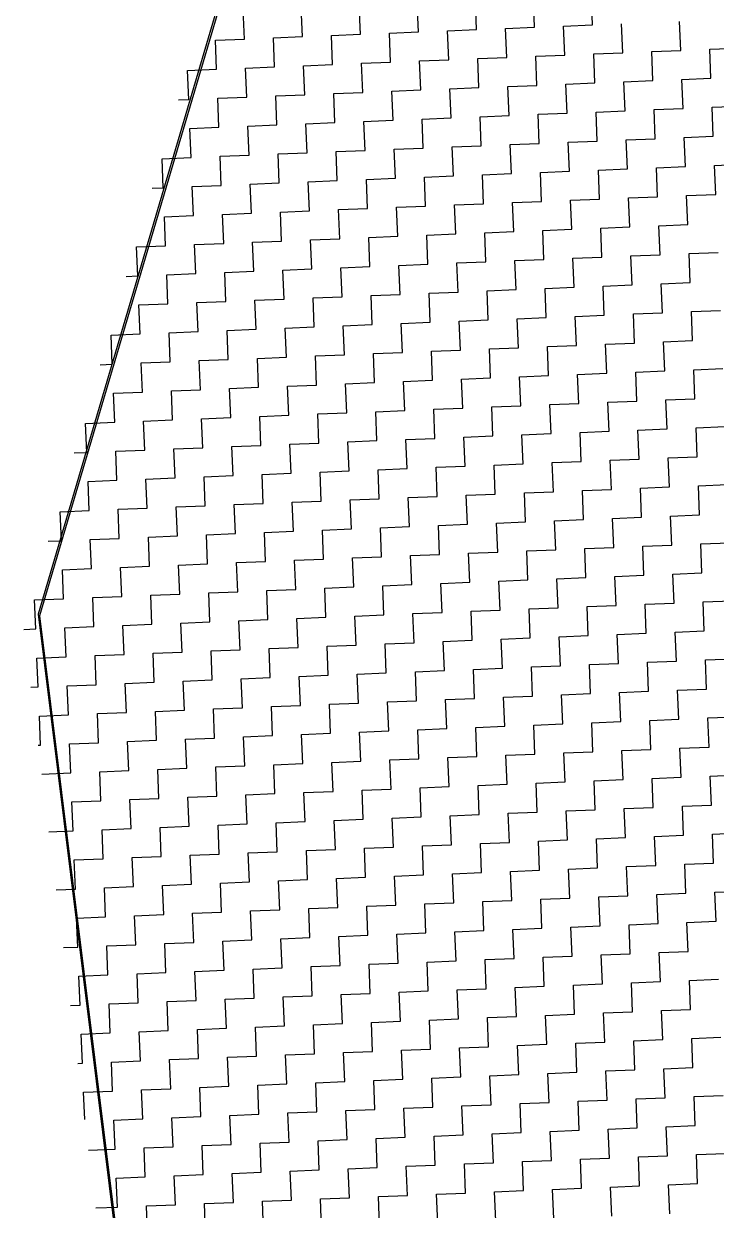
# Model space of a CAD drawing. Header units: metres. Extents: x 281802 to 284768, y 2076477 to 2081449.
# Drawn here: x 281802.1 to 281904.7, y 2077462.1 to 2077637.8 of the extents above; entities that cross this region are included whole.
import ezdxf

# ---------------------------------------------------------------- set-up
doc = ezdxf.new("R2010")
doc.units = ezdxf.units.M
doc.layers.add('POLY_HATCH', color=12, linetype='Continuous')
doc.layers.add('V_BOUND_LINE', color=7, linetype='Continuous')

msp = doc.modelspace()

# ---------------------------------------------------------------- linework, layer by layer
at = {"layer": 'POLY_HATCH'}
for p, q in [((281885.65, 2077824.92), (281804.49, 2077550.13)), ((281804.49, 2077550.13), (281842.55, 2077244.72))]:
    msp.add_line(p, q, dxfattribs=at)
at = {"layer": 'POLY_HATCH', "linetype": 'Continuous'}
for p, q in [((281860.63, 2077636.6), (281860.45, 2077640.9)), ((281869.22, 2077636.95), (281869.05, 2077641.25)), ((281877.82, 2077637.3), (281877.65, 2077641.6)), ((281886.42, 2077637.65), (281886.24, 2077641.95)), ((281834.83, 2077635.56), (281834.66, 2077639.86)), ((281843.43, 2077635.91), (281843.26, 2077640.21)), ((281852.03, 2077636.26), (281851.85, 2077640.55)), ((281873.52, 2077637.13), (281877.82, 2077637.3)), ((281882.12, 2077637.48), (281886.42, 2077637.65)), ((281882.29, 2077633.18), (281882.12, 2077637.48)), ((281890.89, 2077633.52), (281890.72, 2077637.82)), ((281899.49, 2077633.87), (281899.31, 2077638.17)), ((281830.54, 2077635.39), (281834.83, 2077635.56)), ((281839.13, 2077635.73), (281843.43, 2077635.91)), ((281839.31, 2077631.43), (281839.13, 2077635.73)), ((281847.73, 2077636.08), (281852.03, 2077636.26)), ((281847.9, 2077631.78), (281847.73, 2077636.08)), ((281856.33, 2077636.43), (281860.63, 2077636.6)), ((281856.5, 2077632.13), (281856.33, 2077636.43)), ((281864.92, 2077636.78), (281869.22, 2077636.95)), ((281865.1, 2077632.48), (281864.92, 2077636.78)), ((281873.7, 2077632.83), (281873.52, 2077637.13)), ((281830.71, 2077631.09), (281830.54, 2077635.39)), ((281895.19, 2077633.7), (281899.49, 2077633.87)), ((281903.79, 2077634.05), (281908.08, 2077634.22)), ((281903.96, 2077629.75), (281903.79, 2077634.05)), ((281852.2, 2077631.96), (281856.5, 2077632.13)), ((281852.38, 2077627.66), (281852.2, 2077631.96)), ((281860.8, 2077632.31), (281865.1, 2077632.48)), ((281860.97, 2077628.01), (281860.8, 2077632.31)), ((281869.4, 2077632.65), (281873.7, 2077632.83)), ((281869.57, 2077628.36), (281869.4, 2077632.65)), ((281877.99, 2077633), (281882.29, 2077633.18)), ((281878.17, 2077628.7), (281877.99, 2077633)), ((281886.59, 2077633.35), (281890.89, 2077633.52)), ((281886.77, 2077629.05), (281886.59, 2077633.35)), ((281895.36, 2077629.4), (281895.19, 2077633.7)), ((281826.41, 2077630.91), (281830.71, 2077631.09)), ((281826.59, 2077626.61), (281826.41, 2077630.91)), ((281835.01, 2077631.26), (281839.31, 2077631.43)), ((281835.18, 2077626.96), (281835.01, 2077631.26)), ((281843.61, 2077631.61), (281847.9, 2077631.78)), ((281843.78, 2077627.31), (281843.61, 2077631.61)), ((281873.87, 2077628.53), (281878.17, 2077628.7)), ((281874.04, 2077624.23), (281873.87, 2077628.53)), ((281882.47, 2077628.88), (281886.77, 2077629.05)), ((281882.64, 2077624.58), (281882.47, 2077628.88)), ((281891.06, 2077629.23), (281895.36, 2077629.4)), ((281891.24, 2077624.93), (281891.06, 2077629.23)), ((281899.66, 2077629.57), (281903.96, 2077629.75)), ((281899.84, 2077625.28), (281899.66, 2077629.57)), ((281830.88, 2077626.79), (281835.18, 2077626.96)), ((281831.06, 2077622.49), (281830.88, 2077626.79)), ((281839.48, 2077627.14), (281843.78, 2077627.31)), ((281839.66, 2077622.84), (281839.48, 2077627.14)), ((281848.08, 2077627.48), (281852.38, 2077627.66)), ((281848.25, 2077623.19), (281848.08, 2077627.48)), ((281856.68, 2077627.83), (281860.97, 2077628.01)), ((281856.85, 2077623.53), (281856.68, 2077627.83)), ((281865.27, 2077628.18), (281869.57, 2077628.36)), ((281865.45, 2077623.88), (281865.27, 2077628.18)), ((281825.05, 2077626.55), (281826.59, 2077626.61)), ((281886.94, 2077624.75), (281891.24, 2077624.93)), ((281895.54, 2077625.1), (281899.84, 2077625.28)), ((281895.71, 2077620.8), (281895.54, 2077625.1)), ((281904.13, 2077625.45), (281908.43, 2077625.62)), ((281904.31, 2077621.15), (281904.13, 2077625.45)), ((281843.95, 2077623.01), (281848.25, 2077623.19)), ((281852.55, 2077623.36), (281856.85, 2077623.53)), ((281852.73, 2077619.06), (281852.55, 2077623.36)), ((281861.15, 2077623.71), (281865.45, 2077623.88)), ((281861.32, 2077619.41), (281861.15, 2077623.71)), ((281869.75, 2077624.06), (281874.04, 2077624.23)), ((281869.92, 2077619.76), (281869.75, 2077624.06)), ((281878.34, 2077624.41), (281882.64, 2077624.58)), ((281878.52, 2077620.11), (281878.34, 2077624.41)), ((281887.11, 2077620.45), (281886.94, 2077624.75)), ((281826.76, 2077622.31), (281831.06, 2077622.49)), ((281826.93, 2077618.02), (281826.76, 2077622.31)), ((281835.36, 2077622.66), (281839.66, 2077622.84)), ((281835.53, 2077618.36), (281835.36, 2077622.66)), ((281844.13, 2077618.71), (281843.95, 2077623.01)), ((281865.62, 2077619.58), (281869.92, 2077619.76)), ((281874.22, 2077619.93), (281878.52, 2077620.11)), ((281874.39, 2077615.63), (281874.22, 2077619.93)), ((281882.82, 2077620.28), (281887.11, 2077620.45)), ((281882.99, 2077615.98), (281882.82, 2077620.28)), ((281891.41, 2077620.63), (281895.71, 2077620.8)), ((281891.59, 2077616.33), (281891.41, 2077620.63)), ((281900.01, 2077620.98), (281904.31, 2077621.15)), ((281900.18, 2077616.68), (281900.01, 2077620.98)), ((281822.64, 2077617.84), (281826.93, 2077618.02)), ((281831.23, 2077618.19), (281835.53, 2077618.36)), ((281831.41, 2077613.89), (281831.23, 2077618.19)), ((281839.83, 2077618.54), (281844.13, 2077618.71)), ((281840, 2077614.24), (281839.83, 2077618.54)), ((281848.43, 2077618.89), (281852.73, 2077619.06)), ((281848.6, 2077614.59), (281848.43, 2077618.89)), ((281857.02, 2077619.24), (281861.32, 2077619.41)), ((281857.2, 2077614.94), (281857.02, 2077619.24)), ((281865.8, 2077615.29), (281865.62, 2077619.58)), ((281822.81, 2077613.54), (281822.64, 2077617.84)), ((281887.29, 2077616.16), (281891.59, 2077616.33)), ((281887.46, 2077611.86), (281887.29, 2077616.16)), ((281895.89, 2077616.5), (281900.18, 2077616.68)), ((281896.06, 2077612.21), (281895.89, 2077616.5)), ((281904.48, 2077616.85), (281908.78, 2077617.03)), ((281904.66, 2077612.55), (281904.48, 2077616.85)), ((281844.3, 2077614.41), (281848.6, 2077614.59)), ((281844.48, 2077610.12), (281844.3, 2077614.41)), ((281852.9, 2077614.76), (281857.2, 2077614.94)), ((281853.07, 2077610.46), (281852.9, 2077614.76)), ((281861.5, 2077615.11), (281865.8, 2077615.29)), ((281861.67, 2077610.81), (281861.5, 2077615.11)), ((281870.09, 2077615.46), (281874.39, 2077615.63)), ((281870.27, 2077611.16), (281870.09, 2077615.46)), ((281878.69, 2077615.81), (281882.99, 2077615.98)), ((281878.87, 2077611.51), (281878.69, 2077615.81)), ((281821.19, 2077613.48), (281822.81, 2077613.54)), ((281827.11, 2077613.72), (281831.41, 2077613.89)), ((281827.28, 2077609.42), (281827.11, 2077613.72)), ((281835.71, 2077614.07), (281840, 2077614.24)), ((281835.88, 2077609.77), (281835.71, 2077614.07)), ((281865.97, 2077610.99), (281870.27, 2077611.16)), ((281866.14, 2077606.69), (281865.97, 2077610.99)), ((281874.57, 2077611.34), (281878.87, 2077611.51)), ((281874.74, 2077607.04), (281874.57, 2077611.34)), ((281883.16, 2077611.68), (281887.46, 2077611.86)), ((281883.34, 2077607.38), (281883.16, 2077611.68)), ((281891.76, 2077612.03), (281896.06, 2077612.21)), ((281891.94, 2077607.73), (281891.76, 2077612.03)), ((281900.36, 2077612.38), (281904.66, 2077612.55)), ((281900.53, 2077608.08), (281900.36, 2077612.38)), ((281822.98, 2077609.24), (281827.28, 2077609.42)), ((281823.16, 2077604.95), (281822.98, 2077609.24)), ((281831.58, 2077609.59), (281835.88, 2077609.77)), ((281831.76, 2077605.29), (281831.58, 2077609.59)), ((281840.18, 2077609.94), (281844.48, 2077610.12)), ((281840.35, 2077605.64), (281840.18, 2077609.94)), ((281848.78, 2077610.29), (281853.07, 2077610.46)), ((281848.95, 2077605.99), (281848.78, 2077610.29)), ((281857.37, 2077610.64), (281861.67, 2077610.81)), ((281857.55, 2077606.34), (281857.37, 2077610.64)), ((281879.04, 2077607.21), (281883.34, 2077607.38)), ((281887.64, 2077607.56), (281891.94, 2077607.73)), ((281887.81, 2077603.26), (281887.64, 2077607.56)), ((281896.23, 2077607.91), (281900.53, 2077608.08)), ((281896.41, 2077603.61), (281896.23, 2077607.91)), ((281836.05, 2077605.47), (281840.35, 2077605.64)), ((281844.65, 2077605.82), (281848.95, 2077605.99)), ((281844.83, 2077601.52), (281844.65, 2077605.82)), ((281853.25, 2077606.17), (281857.55, 2077606.34)), ((281853.42, 2077601.87), (281853.25, 2077606.17)), ((281861.85, 2077606.51), (281866.14, 2077606.69)), ((281862.02, 2077602.22), (281861.85, 2077606.51)), ((281870.44, 2077606.86), (281874.74, 2077607.04)), ((281870.62, 2077602.56), (281870.44, 2077606.86)), ((281879.21, 2077602.91), (281879.04, 2077607.21)), ((281818.86, 2077604.77), (281823.16, 2077604.95)), ((281819.03, 2077600.47), (281818.86, 2077604.77)), ((281827.46, 2077605.12), (281831.76, 2077605.29)), ((281827.63, 2077600.82), (281827.46, 2077605.12)), ((281836.23, 2077601.17), (281836.05, 2077605.47)), ((281900.71, 2077603.78), (281905.01, 2077603.96)), ((281857.72, 2077602.04), (281862.02, 2077602.22)), ((281866.32, 2077602.39), (281870.62, 2077602.56)), ((281866.49, 2077598.09), (281866.32, 2077602.39)), ((281874.92, 2077602.74), (281879.21, 2077602.91)), ((281875.09, 2077598.44), (281874.92, 2077602.74)), ((281883.51, 2077603.09), (281887.81, 2077603.26)), ((281883.69, 2077598.79), (281883.51, 2077603.09)), ((281892.11, 2077603.43), (281896.41, 2077603.61)), ((281892.28, 2077599.14), (281892.11, 2077603.43)), ((281900.88, 2077599.48), (281900.71, 2077603.78)), ((281817.33, 2077600.4), (281819.03, 2077600.47)), ((281823.33, 2077600.65), (281827.63, 2077600.82)), ((281823.51, 2077596.35), (281823.33, 2077600.65)), ((281831.93, 2077601), (281836.23, 2077601.17)), ((281832.1, 2077596.7), (281831.93, 2077601)), ((281840.53, 2077601.34), (281844.83, 2077601.52)), ((281840.7, 2077597.05), (281840.53, 2077601.34)), ((281849.12, 2077601.69), (281853.42, 2077601.87)), ((281849.3, 2077597.39), (281849.12, 2077601.69)), ((281857.9, 2077597.74), (281857.72, 2077602.04)), ((281879.39, 2077598.61), (281883.69, 2077598.79)), ((281879.56, 2077594.31), (281879.39, 2077598.61)), ((281887.99, 2077598.96), (281892.28, 2077599.14)), ((281888.16, 2077594.66), (281887.99, 2077598.96)), ((281896.58, 2077599.31), (281900.88, 2077599.48)), ((281896.76, 2077595.01), (281896.58, 2077599.31)), ((281836.4, 2077596.87), (281840.7, 2077597.05)), ((281836.58, 2077592.57), (281836.4, 2077596.87)), ((281845, 2077597.22), (281849.3, 2077597.39)), ((281845.17, 2077592.92), (281845, 2077597.22)), ((281853.6, 2077597.57), (281857.9, 2077597.74)), ((281853.77, 2077593.27), (281853.6, 2077597.57)), ((281862.19, 2077597.92), (281866.49, 2077598.09)), ((281862.37, 2077593.62), (281862.19, 2077597.92)), ((281870.79, 2077598.27), (281875.09, 2077598.44)), ((281870.97, 2077593.97), (281870.79, 2077598.27)), ((281819.21, 2077596.17), (281823.51, 2077596.35)), ((281819.38, 2077591.88), (281819.21, 2077596.17)), ((281827.8, 2077596.52), (281832.1, 2077596.7)), ((281827.98, 2077592.22), (281827.8, 2077596.52)), ((281901.06, 2077595.19), (281905.35, 2077595.36)), ((281901.23, 2077590.89), (281901.06, 2077595.19)), ((281858.07, 2077593.44), (281862.37, 2077593.62)), ((281858.24, 2077589.15), (281858.07, 2077593.44)), ((281866.67, 2077593.79), (281870.97, 2077593.97)), ((281866.84, 2077589.49), (281866.67, 2077593.79)), ((281875.26, 2077594.14), (281879.56, 2077594.31)), ((281875.44, 2077589.84), (281875.26, 2077594.14)), ((281883.86, 2077594.49), (281888.16, 2077594.66)), ((281884.04, 2077590.19), (281883.86, 2077594.49)), ((281892.46, 2077594.84), (281896.76, 2077595.01)), ((281892.63, 2077590.54), (281892.46, 2077594.84)), ((281815.08, 2077591.7), (281819.38, 2077591.88)), ((281815.26, 2077587.4), (281815.08, 2077591.7)), ((281823.68, 2077592.05), (281827.98, 2077592.22)), ((281823.85, 2077587.75), (281823.68, 2077592.05)), ((281832.28, 2077592.4), (281836.58, 2077592.57)), ((281832.45, 2077588.1), (281832.28, 2077592.4)), ((281840.87, 2077592.75), (281845.17, 2077592.92)), ((281841.05, 2077588.45), (281840.87, 2077592.75)), ((281849.47, 2077593.1), (281853.77, 2077593.27)), ((281849.65, 2077588.8), (281849.47, 2077593.1)), ((281871.14, 2077589.67), (281875.44, 2077589.84)), ((281879.74, 2077590.02), (281884.04, 2077590.19)), ((281879.91, 2077585.72), (281879.74, 2077590.02)), ((281888.33, 2077590.36), (281892.63, 2077590.54)), ((281888.51, 2077586.07), (281888.33, 2077590.36)), ((281896.93, 2077590.71), (281901.23, 2077590.89)), ((281897.11, 2077586.41), (281896.93, 2077590.71)), ((281828.15, 2077587.93), (281832.45, 2077588.1)), ((281836.75, 2077588.27), (281841.05, 2077588.45)), ((281836.92, 2077583.98), (281836.75, 2077588.27)), ((281845.35, 2077588.62), (281849.65, 2077588.8)), ((281845.52, 2077584.32), (281845.35, 2077588.62)), ((281853.94, 2077588.97), (281858.24, 2077589.15)), ((281854.12, 2077584.67), (281853.94, 2077588.97)), ((281862.54, 2077589.32), (281866.84, 2077589.49)), ((281862.72, 2077585.02), (281862.54, 2077589.32)), ((281871.31, 2077585.37), (281871.14, 2077589.67)), ((281813.47, 2077587.33), (281815.26, 2077587.4)), ((281819.56, 2077587.58), (281823.85, 2077587.75)), ((281819.73, 2077583.28), (281819.56, 2077587.58)), ((281828.33, 2077583.63), (281828.15, 2077587.93)), ((281892.81, 2077586.24), (281897.11, 2077586.41)), ((281901.4, 2077586.59), (281905.7, 2077586.76)), ((281901.58, 2077582.29), (281901.4, 2077586.59)), ((281849.82, 2077584.5), (281854.12, 2077584.67)), ((281858.42, 2077584.85), (281862.72, 2077585.02)), ((281858.59, 2077580.55), (281858.42, 2077584.85)), ((281867.01, 2077585.2), (281871.31, 2077585.37)), ((281867.19, 2077580.9), (281867.01, 2077585.2)), ((281875.61, 2077585.54), (281879.91, 2077585.72)), ((281875.79, 2077581.24), (281875.61, 2077585.54)), ((281884.21, 2077585.89), (281888.51, 2077586.07)), ((281884.38, 2077581.59), (281884.21, 2077585.89)), ((281892.98, 2077581.94), (281892.81, 2077586.24)), ((281815.43, 2077583.1), (281819.73, 2077583.28)), ((281815.61, 2077578.81), (281815.43, 2077583.1)), ((281824.03, 2077583.45), (281828.33, 2077583.63)), ((281824.2, 2077579.15), (281824.03, 2077583.45)), ((281832.63, 2077583.8), (281836.92, 2077583.98)), ((281832.8, 2077579.5), (281832.63, 2077583.8)), ((281841.22, 2077584.15), (281845.52, 2077584.32)), ((281841.4, 2077579.85), (281841.22, 2077584.15)), ((281849.99, 2077580.2), (281849.82, 2077584.5)), ((281871.49, 2077581.07), (281875.79, 2077581.24)), ((281871.66, 2077576.77), (281871.49, 2077581.07)), ((281880.08, 2077581.42), (281884.38, 2077581.59)), ((281880.26, 2077577.12), (281880.08, 2077581.42)), ((281888.68, 2077581.77), (281892.98, 2077581.94)), ((281888.86, 2077577.47), (281888.68, 2077581.77)), ((281897.28, 2077582.12), (281901.58, 2077582.29)), ((281897.45, 2077577.82), (281897.28, 2077582.12)), ((281828.5, 2077579.33), (281832.8, 2077579.5)), ((281828.68, 2077575.03), (281828.5, 2077579.33)), ((281837.1, 2077579.68), (281841.4, 2077579.85)), ((281837.27, 2077575.38), (281837.1, 2077579.68)), ((281845.7, 2077580.03), (281849.99, 2077580.2)), ((281845.87, 2077575.73), (281845.7, 2077580.03)), ((281854.29, 2077580.37), (281858.59, 2077580.55)), ((281854.47, 2077576.08), (281854.29, 2077580.37)), ((281862.89, 2077580.72), (281867.19, 2077580.9)), ((281863.06, 2077576.42), (281862.89, 2077580.72)), ((281811.31, 2077578.63), (281815.61, 2077578.81)), ((281811.48, 2077574.33), (281811.31, 2077578.63)), ((281819.9, 2077578.98), (281824.2, 2077579.15)), ((281820.08, 2077574.68), (281819.9, 2077578.98)), ((281893.15, 2077577.64), (281897.45, 2077577.82)), ((281893.33, 2077573.34), (281893.15, 2077577.64)), ((281901.75, 2077577.99), (281906.05, 2077578.17)), ((281901.93, 2077573.69), (281901.75, 2077577.99)), ((281841.57, 2077575.55), (281845.87, 2077575.73)), ((281850.17, 2077575.9), (281854.47, 2077576.08)), ((281850.34, 2077571.6), (281850.17, 2077575.9)), ((281858.77, 2077576.25), (281863.06, 2077576.42)), ((281858.94, 2077571.95), (281858.77, 2077576.25)), ((281867.36, 2077576.6), (281871.66, 2077576.77)), ((281867.54, 2077572.3), (281867.36, 2077576.6)), ((281875.96, 2077576.95), (281880.26, 2077577.12)), ((281876.13, 2077572.65), (281875.96, 2077576.95)), ((281884.56, 2077577.29), (281888.86, 2077577.47)), ((281884.73, 2077573), (281884.56, 2077577.29)), ((281809.61, 2077574.26), (281811.48, 2077574.33)), ((281815.78, 2077574.51), (281820.08, 2077574.68)), ((281815.95, 2077570.21), (281815.78, 2077574.51)), ((281824.38, 2077574.86), (281828.68, 2077575.03)), ((281824.55, 2077570.56), (281824.38, 2077574.86)), ((281832.97, 2077575.2), (281837.27, 2077575.38)), ((281833.15, 2077570.91), (281832.97, 2077575.2)), ((281841.75, 2077571.25), (281841.57, 2077575.55)), ((281863.24, 2077572.13), (281867.54, 2077572.3)), ((281871.84, 2077572.47), (281876.13, 2077572.65)), ((281872.01, 2077568.17), (281871.84, 2077572.47)), ((281880.43, 2077572.82), (281884.73, 2077573)), ((281880.61, 2077568.52), (281880.43, 2077572.82)), ((281889.03, 2077573.17), (281893.33, 2077573.34)), ((281889.2, 2077568.87), (281889.03, 2077573.17)), ((281897.63, 2077573.52), (281901.93, 2077573.69)), ((281897.8, 2077569.22), (281897.63, 2077573.52)), ((281820.25, 2077570.38), (281824.55, 2077570.56)), ((281828.85, 2077570.73), (281833.15, 2077570.91)), ((281829.02, 2077566.43), (281828.85, 2077570.73)), ((281837.45, 2077571.08), (281841.75, 2077571.25)), ((281837.62, 2077566.78), (281837.45, 2077571.08)), ((281846.04, 2077571.43), (281850.34, 2077571.6)), ((281846.22, 2077567.13), (281846.04, 2077571.43)), ((281854.64, 2077571.78), (281858.94, 2077571.95)), ((281854.82, 2077567.48), (281854.64, 2077571.78)), ((281863.41, 2077567.83), (281863.24, 2077572.13)), ((281811.66, 2077570.03), (281815.95, 2077570.21)), ((281811.83, 2077565.74), (281811.66, 2077570.03)), ((281820.43, 2077566.08), (281820.25, 2077570.38)), ((281884.91, 2077568.7), (281889.2, 2077568.87)), ((281885.08, 2077564.4), (281884.91, 2077568.7)), ((281893.5, 2077569.05), (281897.8, 2077569.22)), ((281893.68, 2077564.75), (281893.5, 2077569.05)), ((281902.1, 2077569.39), (281906.4, 2077569.57)), ((281902.27, 2077565.1), (281902.1, 2077569.39)), ((281841.92, 2077566.96), (281846.22, 2077567.13)), ((281842.09, 2077562.66), (281841.92, 2077566.96)), ((281850.52, 2077567.3), (281854.82, 2077567.48)), ((281850.69, 2077563.01), (281850.52, 2077567.3)), ((281859.11, 2077567.65), (281863.41, 2077567.83)), ((281859.29, 2077563.35), (281859.11, 2077567.65)), ((281867.71, 2077568), (281872.01, 2077568.17)), ((281867.89, 2077563.7), (281867.71, 2077568)), ((281876.31, 2077568.35), (281880.61, 2077568.52)), ((281876.48, 2077564.05), (281876.31, 2077568.35)), ((281807.53, 2077565.56), (281811.83, 2077565.74)), ((281807.71, 2077561.26), (281807.53, 2077565.56)), ((281816.13, 2077565.91), (281820.43, 2077566.08)), ((281816.3, 2077561.61), (281816.13, 2077565.91)), ((281824.73, 2077566.26), (281829.02, 2077566.43)), ((281824.9, 2077561.96), (281824.73, 2077566.26)), ((281833.32, 2077566.61), (281837.62, 2077566.78)), ((281833.5, 2077562.31), (281833.32, 2077566.61)), ((281863.59, 2077563.53), (281867.89, 2077563.7)), ((281863.76, 2077559.23), (281863.59, 2077563.53)), ((281872.18, 2077563.88), (281876.48, 2077564.05)), ((281872.36, 2077559.58), (281872.18, 2077563.88)), ((281880.78, 2077564.22), (281885.08, 2077564.4)), ((281880.96, 2077559.93), (281880.78, 2077564.22)), ((281889.38, 2077564.57), (281893.68, 2077564.75)), ((281889.55, 2077560.27), (281889.38, 2077564.57)), ((281897.98, 2077564.92), (281902.27, 2077565.1)), ((281898.15, 2077560.62), (281897.98, 2077564.92)), ((281820.6, 2077561.79), (281824.9, 2077561.96)), ((281820.78, 2077557.49), (281820.6, 2077561.79)), ((281829.2, 2077562.13), (281833.5, 2077562.31)), ((281829.37, 2077557.84), (281829.2, 2077562.13)), ((281837.8, 2077562.48), (281842.09, 2077562.66)), ((281837.97, 2077558.18), (281837.8, 2077562.48)), ((281846.39, 2077562.83), (281850.69, 2077563.01)), ((281846.57, 2077558.53), (281846.39, 2077562.83)), ((281854.99, 2077563.18), (281859.29, 2077563.35)), ((281855.16, 2077558.88), (281854.99, 2077563.18)), ((281805.75, 2077561.18), (281807.71, 2077561.26)), ((281812, 2077561.44), (281816.3, 2077561.61)), ((281812.18, 2077557.14), (281812, 2077561.44)), ((281876.66, 2077559.75), (281880.96, 2077559.93)), ((281885.25, 2077560.1), (281889.55, 2077560.27)), ((281885.43, 2077555.8), (281885.25, 2077560.1)), ((281893.85, 2077560.45), (281898.15, 2077560.62)), ((281894.03, 2077556.15), (281893.85, 2077560.45)), ((281902.45, 2077560.8), (281906.75, 2077560.97)), ((281902.62, 2077556.5), (281902.45, 2077560.8)), ((281833.67, 2077558.01), (281837.97, 2077558.18)), ((281842.27, 2077558.36), (281846.57, 2077558.53)), ((281842.44, 2077554.06), (281842.27, 2077558.36)), ((281850.87, 2077558.71), (281855.16, 2077558.88)), ((281851.04, 2077554.41), (281850.87, 2077558.71)), ((281859.46, 2077559.06), (281863.76, 2077559.23)), ((281859.64, 2077554.76), (281859.46, 2077559.06)), ((281868.06, 2077559.4), (281872.36, 2077559.58)), ((281868.23, 2077555.1), (281868.06, 2077559.4)), ((281876.83, 2077555.45), (281876.66, 2077559.75)), ((281807.88, 2077556.96), (281812.18, 2077557.14)), ((281808.05, 2077552.67), (281807.88, 2077556.96)), ((281816.48, 2077557.31), (281820.78, 2077557.49)), ((281816.65, 2077553.01), (281816.48, 2077557.31)), ((281825.07, 2077557.66), (281829.37, 2077557.84)), ((281825.25, 2077553.36), (281825.07, 2077557.66)), ((281833.85, 2077553.71), (281833.67, 2077558.01)), ((281898.32, 2077556.32), (281902.62, 2077556.5)), ((281855.34, 2077554.58), (281859.64, 2077554.76)), ((281863.94, 2077554.93), (281868.23, 2077555.1)), ((281864.11, 2077550.63), (281863.94, 2077554.93)), ((281872.53, 2077555.28), (281876.83, 2077555.45)), ((281872.71, 2077550.98), (281872.53, 2077555.28)), ((281881.13, 2077555.63), (281885.43, 2077555.8)), ((281881.3, 2077551.33), (281881.13, 2077555.63)), ((281889.73, 2077555.98), (281894.03, 2077556.15)), ((281889.9, 2077551.68), (281889.73, 2077555.98)), ((281898.5, 2077552.03), (281898.32, 2077556.32)), ((281812.35, 2077552.84), (281816.65, 2077553.01)), ((281820.95, 2077553.19), (281825.25, 2077553.36)), ((281821.12, 2077548.89), (281820.95, 2077553.19)), ((281829.55, 2077553.54), (281833.85, 2077553.71)), ((281829.72, 2077549.24), (281829.55, 2077553.54)), ((281838.14, 2077553.89), (281842.44, 2077554.06)), ((281838.32, 2077549.59), (281838.14, 2077553.89)), ((281846.74, 2077554.23), (281851.04, 2077554.41)), ((281846.92, 2077549.94), (281846.74, 2077554.23)), ((281855.51, 2077550.28), (281855.34, 2077554.58)), ((281803.75, 2077552.49), (281808.05, 2077552.67)), ((281803.93, 2077548.19), (281803.75, 2077552.49)), ((281812.53, 2077548.54), (281812.35, 2077552.84)), ((281877.01, 2077551.15), (281881.3, 2077551.33)), ((281877.18, 2077546.86), (281877.01, 2077551.15)), ((281885.6, 2077551.5), (281889.9, 2077551.68)), ((281885.78, 2077547.2), (281885.6, 2077551.5)), ((281894.2, 2077551.85), (281898.5, 2077552.03)), ((281894.37, 2077547.55), (281894.2, 2077551.85)), ((281902.8, 2077552.2), (281907.1, 2077552.37)), ((281902.97, 2077547.9), (281902.8, 2077552.2)), ((281834.02, 2077549.41), (281838.32, 2077549.59)), ((281834.19, 2077545.11), (281834.02, 2077549.41)), ((281842.62, 2077549.76), (281846.92, 2077549.94)), ((281842.79, 2077545.46), (281842.62, 2077549.76)), ((281851.21, 2077550.11), (281855.51, 2077550.28)), ((281851.39, 2077545.81), (281851.21, 2077550.11)), ((281859.81, 2077550.46), (281864.11, 2077550.63)), ((281859.99, 2077546.16), (281859.81, 2077550.46)), ((281868.41, 2077550.81), (281872.71, 2077550.98)), ((281868.58, 2077546.51), (281868.41, 2077550.81)), ((281802.13, 2077548.12), (281803.93, 2077548.19)), ((281808.23, 2077548.37), (281812.53, 2077548.54)), ((281808.4, 2077544.07), (281808.23, 2077548.37)), ((281816.82, 2077548.72), (281821.12, 2077548.89)), ((281817, 2077544.42), (281816.82, 2077548.72)), ((281825.42, 2077549.06), (281829.72, 2077549.24)), ((281825.6, 2077544.77), (281825.42, 2077549.06)), ((281898.67, 2077547.73), (281902.97, 2077547.9)), ((281898.85, 2077543.43), (281898.67, 2077547.73)), ((281855.69, 2077545.99), (281859.99, 2077546.16)), ((281855.86, 2077541.69), (281855.69, 2077545.99)), ((281864.28, 2077546.33), (281868.58, 2077546.51)), ((281864.46, 2077542.03), (281864.28, 2077546.33)), ((281872.88, 2077546.68), (281877.18, 2077546.86)), ((281873.06, 2077542.38), (281872.88, 2077546.68)), ((281881.48, 2077547.03), (281885.78, 2077547.2)), ((281881.65, 2077542.73), (281881.48, 2077547.03)), ((281890.08, 2077547.38), (281894.37, 2077547.55)), ((281890.25, 2077543.08), (281890.08, 2077547.38)), ((281812.7, 2077544.24), (281817, 2077544.42)), ((281812.87, 2077539.94), (281812.7, 2077544.24)), ((281821.3, 2077544.59), (281825.6, 2077544.77)), ((281821.47, 2077540.29), (281821.3, 2077544.59)), ((281829.89, 2077544.94), (281834.19, 2077545.11)), ((281830.07, 2077540.64), (281829.89, 2077544.94)), ((281838.49, 2077545.29), (281842.79, 2077545.46)), ((281838.67, 2077540.99), (281838.49, 2077545.29)), ((281847.09, 2077545.64), (281851.39, 2077545.81)), ((281847.26, 2077541.34), (281847.09, 2077545.64)), ((281804.1, 2077543.89), (281808.4, 2077544.07)), ((281804.28, 2077539.6), (281804.1, 2077543.89)), ((281868.76, 2077542.21), (281873.06, 2077542.38)), ((281877.35, 2077542.56), (281881.65, 2077542.73)), ((281877.53, 2077538.26), (281877.35, 2077542.56)), ((281885.95, 2077542.91), (281890.25, 2077543.08)), ((281886.13, 2077538.61), (281885.95, 2077542.91)), ((281894.55, 2077543.25), (281898.85, 2077543.43)), ((281894.72, 2077538.96), (281894.55, 2077543.25)), ((281903.15, 2077543.6), (281907.44, 2077543.78)), ((281903.32, 2077539.3), (281903.15, 2077543.6)), ((281825.77, 2077540.47), (281830.07, 2077540.64)), ((281834.37, 2077540.82), (281838.67, 2077540.99)), ((281834.54, 2077536.52), (281834.37, 2077540.82)), ((281842.96, 2077541.16), (281847.26, 2077541.34)), ((281843.14, 2077536.87), (281842.96, 2077541.16)), ((281851.56, 2077541.51), (281855.86, 2077541.69)), ((281851.74, 2077537.21), (281851.56, 2077541.51)), ((281860.16, 2077541.86), (281864.46, 2077542.03)), ((281860.33, 2077537.56), (281860.16, 2077541.86)), ((281868.93, 2077537.91), (281868.76, 2077542.21)), ((281803.2, 2077539.55), (281804.28, 2077539.6)), ((281808.58, 2077539.77), (281812.87, 2077539.94)), ((281808.75, 2077535.47), (281808.58, 2077539.77)), ((281817.17, 2077540.12), (281821.47, 2077540.29)), ((281817.35, 2077535.82), (281817.17, 2077540.12)), ((281825.94, 2077536.17), (281825.77, 2077540.47)), ((281890.42, 2077538.78), (281894.72, 2077538.96)), ((281899.02, 2077539.13), (281903.32, 2077539.3)), ((281899.2, 2077534.83), (281899.02, 2077539.13)), ((281847.44, 2077537.04), (281851.74, 2077537.21)), ((281856.03, 2077537.39), (281860.33, 2077537.56)), ((281856.21, 2077533.09), (281856.03, 2077537.39)), ((281864.63, 2077537.74), (281868.93, 2077537.91)), ((281864.81, 2077533.44), (281864.63, 2077537.74)), ((281873.23, 2077538.08), (281877.53, 2077538.26)), ((281873.4, 2077533.79), (281873.23, 2077538.08)), ((281881.83, 2077538.43), (281886.13, 2077538.61)), ((281882, 2077534.13), (281881.83, 2077538.43)), ((281890.6, 2077534.48), (281890.42, 2077538.78)), ((281804.45, 2077535.3), (281808.75, 2077535.47)), ((281813.05, 2077535.65), (281817.35, 2077535.82)), ((281813.22, 2077531.35), (281813.05, 2077535.65)), ((281821.65, 2077535.99), (281825.94, 2077536.17)), ((281821.82, 2077531.7), (281821.65, 2077535.99)), ((281830.24, 2077536.34), (281834.54, 2077536.52)), ((281830.42, 2077532.04), (281830.24, 2077536.34)), ((281838.84, 2077536.69), (281843.14, 2077536.87)), ((281839.01, 2077532.39), (281838.84, 2077536.69)), ((281847.61, 2077532.74), (281847.44, 2077537.04)), ((281804.63, 2077531), (281804.45, 2077535.3)), ((281869.1, 2077533.61), (281873.4, 2077533.79)), ((281869.28, 2077529.31), (281869.1, 2077533.61)), ((281877.7, 2077533.96), (281882, 2077534.13)), ((281877.88, 2077529.66), (281877.7, 2077533.96)), ((281886.3, 2077534.31), (281890.6, 2077534.48)), ((281886.47, 2077530.01), (281886.3, 2077534.31)), ((281894.9, 2077534.66), (281899.2, 2077534.83)), ((281895.07, 2077530.36), (281894.9, 2077534.66)), ((281903.49, 2077535.01), (281907.79, 2077535.18)), ((281903.67, 2077530.71), (281903.49, 2077535.01)), ((281826.12, 2077531.87), (281830.42, 2077532.04)), ((281826.29, 2077527.57), (281826.12, 2077531.87)), ((281834.72, 2077532.22), (281839.01, 2077532.39)), ((281834.89, 2077527.92), (281834.72, 2077532.22)), ((281843.31, 2077532.57), (281847.61, 2077532.74)), ((281843.49, 2077528.27), (281843.31, 2077532.57)), ((281851.91, 2077532.92), (281856.21, 2077533.09)), ((281852.08, 2077528.62), (281851.91, 2077532.92)), ((281860.51, 2077533.26), (281864.81, 2077533.44)), ((281860.68, 2077528.96), (281860.51, 2077533.26)), ((281804.27, 2077530.98), (281804.63, 2077531)), ((281808.92, 2077531.17), (281813.22, 2077531.35)), ((281809.1, 2077526.87), (281808.92, 2077531.17)), ((281817.52, 2077531.52), (281821.82, 2077531.7)), ((281817.7, 2077527.22), (281817.52, 2077531.52)), ((281890.77, 2077530.18), (281895.07, 2077530.36)), ((281890.95, 2077525.89), (281890.77, 2077530.18)), ((281899.37, 2077530.53), (281903.67, 2077530.71)), ((281899.54, 2077526.23), (281899.37, 2077530.53)), ((281847.79, 2077528.44), (281852.08, 2077528.62)), ((281847.96, 2077524.14), (281847.79, 2077528.44)), ((281856.38, 2077528.79), (281860.68, 2077528.96)), ((281856.56, 2077524.49), (281856.38, 2077528.79)), ((281864.98, 2077529.14), (281869.28, 2077529.31)), ((281865.15, 2077524.84), (281864.98, 2077529.14)), ((281873.58, 2077529.49), (281877.88, 2077529.66)), ((281873.75, 2077525.19), (281873.58, 2077529.49)), ((281882.17, 2077529.84), (281886.47, 2077530.01)), ((281882.35, 2077525.54), (281882.17, 2077529.84)), ((281804.8, 2077526.7), (281809.1, 2077526.87)), ((281813.4, 2077527.05), (281817.7, 2077527.22)), ((281813.57, 2077522.75), (281813.4, 2077527.05)), ((281821.99, 2077527.4), (281826.29, 2077527.57)), ((281822.17, 2077523.1), (281821.99, 2077527.4)), ((281830.59, 2077527.75), (281834.89, 2077527.92)), ((281830.77, 2077523.45), (281830.59, 2077527.75)), ((281839.19, 2077528.09), (281843.49, 2077528.27)), ((281839.36, 2077523.8), (281839.19, 2077528.09)), ((281903.84, 2077526.41), (281908.14, 2077526.58)), ((281860.86, 2077524.67), (281865.15, 2077524.84)), ((281869.45, 2077525.01), (281873.75, 2077525.19)), ((281869.63, 2077520.72), (281869.45, 2077525.01)), ((281878.05, 2077525.36), (281882.35, 2077525.54)), ((281878.22, 2077521.06), (281878.05, 2077525.36)), ((281886.65, 2077525.71), (281890.95, 2077525.89)), ((281886.82, 2077521.41), (281886.65, 2077525.71)), ((281895.24, 2077526.06), (281899.54, 2077526.23)), ((281895.42, 2077521.76), (281895.24, 2077526.06)), ((281904.02, 2077522.11), (281903.84, 2077526.41)), ((281817.87, 2077522.92), (281822.17, 2077523.1)), ((281826.47, 2077523.27), (281830.77, 2077523.45)), ((281826.64, 2077518.97), (281826.47, 2077523.27)), ((281835.06, 2077523.62), (281839.36, 2077523.8)), ((281835.24, 2077519.32), (281835.06, 2077523.62)), ((281843.66, 2077523.97), (281847.96, 2077524.14)), ((281843.84, 2077519.67), (281843.66, 2077523.97)), ((281852.26, 2077524.32), (281856.56, 2077524.49)), ((281852.43, 2077520.02), (281852.26, 2077524.32)), ((281861.03, 2077520.37), (281860.86, 2077524.67)), ((281809.27, 2077522.58), (281813.57, 2077522.75)), ((281809.45, 2077518.28), (281809.27, 2077522.58)), ((281818.04, 2077518.63), (281817.87, 2077522.92)), ((281882.52, 2077521.24), (281886.82, 2077521.41)), ((281891.12, 2077521.59), (281895.42, 2077521.76)), ((281891.29, 2077517.29), (281891.12, 2077521.59)), ((281899.72, 2077521.94), (281904.02, 2077522.11)), ((281899.89, 2077517.64), (281899.72, 2077521.94)), ((281839.54, 2077519.5), (281843.84, 2077519.67)), ((281839.71, 2077515.2), (281839.54, 2077519.5)), ((281848.13, 2077519.85), (281852.43, 2077520.02)), ((281848.31, 2077515.55), (281848.13, 2077519.85)), ((281856.73, 2077520.19), (281861.03, 2077520.37)), ((281856.91, 2077515.89), (281856.73, 2077520.19)), ((281865.33, 2077520.54), (281869.63, 2077520.72)), ((281865.5, 2077516.24), (281865.33, 2077520.54)), ((281873.93, 2077520.89), (281878.22, 2077521.06)), ((281874.1, 2077516.59), (281873.93, 2077520.89)), ((281882.7, 2077516.94), (281882.52, 2077521.24)), ((281805.87, 2077518.13), (281809.45, 2077518.28)), ((281813.75, 2077518.45), (281818.04, 2077518.63)), ((281813.92, 2077514.15), (281813.75, 2077518.45)), ((281822.34, 2077518.8), (281826.64, 2077518.97)), ((281822.52, 2077514.5), (281822.34, 2077518.8)), ((281830.94, 2077519.15), (281835.24, 2077519.32)), ((281831.11, 2077514.85), (281830.94, 2077519.15)), ((281904.19, 2077517.81), (281908.49, 2077517.98)), ((281904.36, 2077513.51), (281904.19, 2077517.81)), ((281861.2, 2077516.07), (281865.5, 2077516.24)), ((281861.38, 2077511.77), (281861.2, 2077516.07)), ((281869.8, 2077516.42), (281874.1, 2077516.59)), ((281869.98, 2077512.12), (281869.8, 2077516.42)), ((281878.4, 2077516.77), (281882.7, 2077516.94)), ((281878.57, 2077512.47), (281878.4, 2077516.77)), ((281887, 2077517.11), (281891.29, 2077517.29)), ((281887.17, 2077512.82), (281887, 2077517.11)), ((281895.59, 2077517.46), (281899.89, 2077517.64)), ((281895.77, 2077513.16), (281895.59, 2077517.46)), ((281818.22, 2077514.33), (281822.52, 2077514.5)), ((281818.39, 2077510.03), (281818.22, 2077514.33)), ((281826.82, 2077514.68), (281831.11, 2077514.85)), ((281826.99, 2077510.38), (281826.82, 2077514.68)), ((281835.41, 2077515.02), (281839.71, 2077515.2)), ((281835.59, 2077510.73), (281835.41, 2077515.02)), ((281844.01, 2077515.37), (281848.31, 2077515.55)), ((281844.18, 2077511.07), (281844.01, 2077515.37)), ((281852.61, 2077515.72), (281856.91, 2077515.89)), ((281852.78, 2077511.42), (281852.61, 2077515.72)), ((281809.62, 2077513.98), (281813.92, 2077514.15)), ((281809.8, 2077509.68), (281809.62, 2077513.98)), ((281874.27, 2077512.29), (281878.57, 2077512.47)), ((281882.87, 2077512.64), (281887.17, 2077512.82)), ((281883.05, 2077508.34), (281882.87, 2077512.64)), ((281891.47, 2077512.99), (281895.77, 2077513.16)), ((281891.64, 2077508.69), (281891.47, 2077512.99)), ((281900.07, 2077513.34), (281904.36, 2077513.51)), ((281900.24, 2077509.04), (281900.07, 2077513.34)), ((281831.29, 2077510.55), (281835.59, 2077510.73)), ((281839.89, 2077510.9), (281844.18, 2077511.07)), ((281840.06, 2077506.6), (281839.89, 2077510.9)), ((281848.48, 2077511.25), (281852.78, 2077511.42)), ((281848.66, 2077506.95), (281848.48, 2077511.25)), ((281857.08, 2077511.6), (281861.38, 2077511.77)), ((281857.25, 2077507.3), (281857.08, 2077511.6)), ((281865.68, 2077511.94), (281869.98, 2077512.12)), ((281865.85, 2077507.65), (281865.68, 2077511.94)), ((281874.45, 2077507.99), (281874.27, 2077512.29)), ((281806.94, 2077509.56), (281809.8, 2077509.68)), ((281814.09, 2077509.85), (281818.39, 2077510.03)), ((281814.27, 2077505.56), (281814.09, 2077509.85)), ((281822.69, 2077510.2), (281826.99, 2077510.38)), ((281822.87, 2077505.9), (281822.69, 2077510.2)), ((281831.46, 2077506.25), (281831.29, 2077510.55)), ((281895.94, 2077508.87), (281900.24, 2077509.04)), ((281904.54, 2077509.21), (281908.84, 2077509.39)), ((281904.71, 2077504.91), (281904.54, 2077509.21)), ((281852.96, 2077507.12), (281857.25, 2077507.3)), ((281861.55, 2077507.47), (281865.85, 2077507.65)), ((281861.73, 2077503.17), (281861.55, 2077507.47)), ((281870.15, 2077507.82), (281874.45, 2077507.99)), ((281870.32, 2077503.52), (281870.15, 2077507.82)), ((281878.75, 2077508.17), (281883.05, 2077508.34)), ((281878.92, 2077503.87), (281878.75, 2077508.17)), ((281887.34, 2077508.52), (281891.64, 2077508.69)), ((281887.52, 2077504.22), (281887.34, 2077508.52)), ((281896.12, 2077504.57), (281895.94, 2077508.87)), ((281809.97, 2077505.38), (281814.27, 2077505.56)), ((281818.57, 2077505.73), (281822.87, 2077505.9)), ((281818.74, 2077501.43), (281818.57, 2077505.73)), ((281827.16, 2077506.08), (281831.46, 2077506.25)), ((281827.34, 2077501.78), (281827.16, 2077506.08)), ((281835.76, 2077506.43), (281840.06, 2077506.6)), ((281835.94, 2077502.13), (281835.76, 2077506.43)), ((281844.36, 2077506.78), (281848.66, 2077506.95)), ((281844.53, 2077502.48), (281844.36, 2077506.78)), ((281853.13, 2077502.82), (281852.96, 2077507.12)), ((281810.14, 2077501.08), (281809.97, 2077505.38)), ((281874.62, 2077503.7), (281878.92, 2077503.87)), ((281874.8, 2077499.4), (281874.62, 2077503.7)), ((281883.22, 2077504.04), (281887.52, 2077504.22)), ((281883.39, 2077499.75), (281883.22, 2077504.04)), ((281891.82, 2077504.39), (281896.12, 2077504.57)), ((281891.99, 2077500.09), (281891.82, 2077504.39)), ((281900.41, 2077504.74), (281904.71, 2077504.91)), ((281900.59, 2077500.44), (281900.41, 2077504.74)), ((281831.64, 2077501.95), (281835.94, 2077502.13)), ((281831.81, 2077497.66), (281831.64, 2077501.95)), ((281840.23, 2077502.3), (281844.53, 2077502.48)), ((281840.41, 2077498), (281840.23, 2077502.3)), ((281848.83, 2077502.65), (281853.13, 2077502.82)), ((281849.01, 2077498.35), (281848.83, 2077502.65)), ((281857.43, 2077503), (281861.73, 2077503.17)), ((281857.6, 2077498.7), (281857.43, 2077503)), ((281866.03, 2077503.35), (281870.32, 2077503.52)), ((281866.2, 2077499.05), (281866.03, 2077503.35)), ((281808.01, 2077501), (281810.14, 2077501.08)), ((281814.44, 2077501.26), (281818.74, 2077501.43)), ((281814.62, 2077496.96), (281814.44, 2077501.26)), ((281823.04, 2077501.61), (281827.34, 2077501.78)), ((281823.21, 2077497.31), (281823.04, 2077501.61)), ((281896.29, 2077500.27), (281900.59, 2077500.44)), ((281896.46, 2077495.97), (281896.29, 2077500.27)), ((281853.3, 2077498.53), (281857.6, 2077498.7)), ((281853.48, 2077494.23), (281853.3, 2077498.53)), ((281861.9, 2077498.87), (281866.2, 2077499.05)), ((281862.08, 2077494.58), (281861.9, 2077498.87)), ((281870.5, 2077499.22), (281874.8, 2077499.4)), ((281870.67, 2077494.92), (281870.5, 2077499.22)), ((281879.1, 2077499.57), (281883.39, 2077499.75)), ((281879.27, 2077495.27), (281879.1, 2077499.57)), ((281887.69, 2077499.92), (281891.99, 2077500.09)), ((281887.87, 2077495.62), (281887.69, 2077499.92)), ((281810.32, 2077496.78), (281814.62, 2077496.96)), ((281810.49, 2077492.49), (281810.32, 2077496.78)), ((281818.92, 2077497.13), (281823.21, 2077497.31)), ((281819.09, 2077492.83), (281818.92, 2077497.13)), ((281827.51, 2077497.48), (281831.81, 2077497.66)), ((281827.69, 2077493.18), (281827.51, 2077497.48)), ((281836.11, 2077497.83), (281840.41, 2077498)), ((281836.28, 2077493.53), (281836.11, 2077497.83)), ((281844.71, 2077498.18), (281849.01, 2077498.35)), ((281844.88, 2077493.88), (281844.71, 2077498.18)), ((281866.37, 2077494.75), (281870.67, 2077494.92)), ((281874.97, 2077495.1), (281879.27, 2077495.27)), ((281875.15, 2077490.8), (281874.97, 2077495.1)), ((281883.57, 2077495.45), (281887.87, 2077495.62)), ((281883.74, 2077491.15), (281883.57, 2077495.45)), ((281892.17, 2077495.8), (281896.46, 2077495.97)), ((281892.34, 2077491.5), (281892.17, 2077495.8)), ((281900.76, 2077496.14), (281905.06, 2077496.32)), ((281900.94, 2077491.84), (281900.76, 2077496.14)), ((281823.39, 2077493.01), (281827.69, 2077493.18)), ((281831.99, 2077493.36), (281836.28, 2077493.53)), ((281832.16, 2077489.06), (281831.99, 2077493.36)), ((281840.58, 2077493.7), (281844.88, 2077493.88)), ((281840.76, 2077489.41), (281840.58, 2077493.7)), ((281849.18, 2077494.05), (281853.48, 2077494.23)), ((281849.35, 2077489.75), (281849.18, 2077494.05)), ((281857.78, 2077494.4), (281862.08, 2077494.58)), ((281857.95, 2077490.1), (281857.78, 2077494.4)), ((281866.55, 2077490.45), (281866.37, 2077494.75)), ((281809.08, 2077492.43), (281810.49, 2077492.49)), ((281814.79, 2077492.66), (281819.09, 2077492.83)), ((281814.96, 2077488.36), (281814.79, 2077492.66)), ((281823.56, 2077488.71), (281823.39, 2077493.01)), ((281888.04, 2077491.32), (281892.34, 2077491.5)), ((281896.64, 2077491.67), (281900.94, 2077491.84)), ((281896.81, 2077487.37), (281896.64, 2077491.67)), ((281845.06, 2077489.58), (281849.35, 2077489.75)), ((281853.65, 2077489.93), (281857.95, 2077490.1)), ((281853.83, 2077485.63), (281853.65, 2077489.93)), ((281862.25, 2077490.28), (281866.55, 2077490.45)), ((281862.42, 2077485.98), (281862.25, 2077490.28)), ((281870.85, 2077490.63), (281875.15, 2077490.8)), ((281871.02, 2077486.33), (281870.85, 2077490.63)), ((281879.44, 2077490.97), (281883.74, 2077491.15)), ((281879.62, 2077486.68), (281879.44, 2077490.97)), ((281888.22, 2077487.02), (281888.04, 2077491.32)), ((281810.67, 2077488.19), (281814.96, 2077488.36)), ((281810.84, 2077483.89), (281810.67, 2077488.19)), ((281819.26, 2077488.54), (281823.56, 2077488.71)), ((281819.44, 2077484.24), (281819.26, 2077488.54)), ((281827.86, 2077488.88), (281832.16, 2077489.06)), ((281828.03, 2077484.59), (281827.86, 2077488.88)), ((281836.46, 2077489.23), (281840.76, 2077489.41)), ((281836.63, 2077484.93), (281836.46, 2077489.23)), ((281845.23, 2077485.28), (281845.06, 2077489.58)), ((281866.72, 2077486.15), (281871.02, 2077486.33)), ((281866.9, 2077481.85), (281866.72, 2077486.15)), ((281875.32, 2077486.5), (281879.62, 2077486.68)), ((281875.49, 2077482.2), (281875.32, 2077486.5)), ((281883.92, 2077486.85), (281888.22, 2077487.02)), ((281884.09, 2077482.55), (281883.92, 2077486.85)), ((281892.51, 2077487.2), (281896.81, 2077487.37)), ((281892.69, 2077482.9), (281892.51, 2077487.2)), ((281901.11, 2077487.55), (281905.41, 2077487.72)), ((281901.29, 2077483.25), (281901.11, 2077487.55)), ((281823.74, 2077484.41), (281828.03, 2077484.59)), ((281823.91, 2077480.11), (281823.74, 2077484.41)), ((281832.33, 2077484.76), (281836.63, 2077484.93)), ((281832.51, 2077480.46), (281832.33, 2077484.76)), ((281840.93, 2077485.11), (281845.23, 2077485.28)), ((281841.1, 2077480.81), (281840.93, 2077485.11)), ((281849.53, 2077485.46), (281853.83, 2077485.63)), ((281849.7, 2077481.16), (281849.53, 2077485.46)), ((281858.13, 2077485.8), (281862.42, 2077485.98)), ((281858.3, 2077481.51), (281858.13, 2077485.8)), ((281810.14, 2077483.86), (281810.84, 2077483.89)), ((281815.14, 2077484.06), (281819.44, 2077484.24)), ((281815.31, 2077479.76), (281815.14, 2077484.06)), ((281888.39, 2077482.73), (281892.69, 2077482.9)), ((281888.56, 2077478.43), (281888.39, 2077482.73)), ((281896.99, 2077483.07), (281901.29, 2077483.25)), ((281897.16, 2077478.77), (281896.99, 2077483.07)), ((281845.4, 2077480.98), (281849.7, 2077481.16)), ((281845.58, 2077476.68), (281845.4, 2077480.98)), ((281854, 2077481.33), (281858.3, 2077481.51)), ((281854.17, 2077477.03), (281854, 2077481.33)), ((281862.6, 2077481.68), (281866.9, 2077481.85)), ((281862.77, 2077477.38), (281862.6, 2077481.68)), ((281871.2, 2077482.03), (281875.49, 2077482.2)), ((281871.37, 2077477.73), (281871.2, 2077482.03)), ((281879.79, 2077482.38), (281884.09, 2077482.55)), ((281879.97, 2077478.08), (281879.79, 2077482.38)), ((281811.01, 2077479.59), (281815.31, 2077479.76)), ((281811.18, 2077475.55), (281811.01, 2077479.59)), ((281819.61, 2077479.94), (281823.91, 2077480.11)), ((281819.79, 2077475.64), (281819.61, 2077479.94)), ((281828.21, 2077480.29), (281832.51, 2077480.46)), ((281828.38, 2077475.99), (281828.21, 2077480.29)), ((281836.81, 2077480.63), (281841.1, 2077480.81)), ((281836.98, 2077476.34), (281836.81, 2077480.63)), ((281901.46, 2077478.95), (281905.76, 2077479.12)), ((281858.47, 2077477.21), (281862.77, 2077477.38)), ((281867.07, 2077477.56), (281871.37, 2077477.73)), ((281867.24, 2077473.26), (281867.07, 2077477.56)), ((281875.67, 2077477.9), (281879.97, 2077478.08)), ((281875.84, 2077473.61), (281875.67, 2077477.9)), ((281884.27, 2077478.25), (281888.56, 2077478.43)), ((281884.44, 2077473.95), (281884.27, 2077478.25)), ((281892.86, 2077478.6), (281897.16, 2077478.77)), ((281893.04, 2077474.3), (281892.86, 2077478.6)), ((281901.63, 2077474.65), (281901.46, 2077478.95)), ((281815.49, 2077475.47), (281819.79, 2077475.64)), ((281824.08, 2077475.81), (281828.38, 2077475.99)), ((281824.26, 2077471.52), (281824.08, 2077475.81)), ((281832.68, 2077476.16), (281836.98, 2077476.34)), ((281832.86, 2077471.86), (281832.68, 2077476.16)), ((281841.28, 2077476.51), (281845.58, 2077476.68)), ((281841.45, 2077472.21), (281841.28, 2077476.51)), ((281849.88, 2077476.86), (281854.17, 2077477.03)), ((281850.05, 2077472.56), (281849.88, 2077476.86)), ((281858.65, 2077472.91), (281858.47, 2077477.21)), ((281815.66, 2077471.17), (281815.49, 2077475.47)), ((281880.14, 2077473.78), (281884.44, 2077473.95)), ((281888.74, 2077474.13), (281893.04, 2077474.3)), ((281888.91, 2077469.83), (281888.74, 2077474.13)), ((281897.34, 2077474.48), (281901.63, 2077474.65)), ((281897.51, 2077470.18), (281897.34, 2077474.48)), ((281837.15, 2077472.04), (281841.45, 2077472.21)), ((281845.75, 2077472.39), (281850.05, 2077472.56)), ((281845.93, 2077468.09), (281845.75, 2077472.39)), ((281854.35, 2077472.73), (281858.65, 2077472.91)), ((281854.52, 2077468.44), (281854.35, 2077472.73)), ((281862.95, 2077473.08), (281867.24, 2077473.26)), ((281863.12, 2077468.78), (281862.95, 2077473.08)), ((281871.54, 2077473.43), (281875.84, 2077473.61)), ((281871.72, 2077469.13), (281871.54, 2077473.43)), ((281880.31, 2077469.48), (281880.14, 2077473.78)), ((281811.74, 2077471.01), (281815.66, 2077471.17)), ((281819.96, 2077471.34), (281824.26, 2077471.52)), ((281820.13, 2077467.04), (281819.96, 2077471.34)), ((281828.56, 2077471.69), (281832.86, 2077471.86)), ((281828.73, 2077467.39), (281828.56, 2077471.69)), ((281837.33, 2077467.74), (281837.15, 2077472.04)), ((281901.81, 2077470.35), (281906.11, 2077470.53)), ((281901.98, 2077466.05), (281901.81, 2077470.35)), ((281858.82, 2077468.61), (281863.12, 2077468.78)), ((281859, 2077464.31), (281858.82, 2077468.61)), ((281867.42, 2077468.96), (281871.72, 2077469.13)), ((281867.59, 2077464.66), (281867.42, 2077468.96)), ((281876.02, 2077469.31), (281880.31, 2077469.48)), ((281876.19, 2077465.01), (281876.02, 2077469.31)), ((281884.61, 2077469.66), (281888.91, 2077469.83)), ((281884.79, 2077465.36), (281884.61, 2077469.66)), ((281893.21, 2077470), (281897.51, 2077470.18)), ((281893.38, 2077465.7), (281893.21, 2077470)), ((281815.84, 2077466.87), (281820.13, 2077467.04)), ((281816.01, 2077462.57), (281815.84, 2077466.87)), ((281824.43, 2077467.22), (281828.73, 2077467.39)), ((281824.61, 2077462.92), (281824.43, 2077467.22)), ((281833.03, 2077467.56), (281837.33, 2077467.74)), ((281833.2, 2077463.27), (281833.03, 2077467.56)), ((281841.63, 2077467.91), (281845.93, 2077468.09)), ((281841.8, 2077463.61), (281841.63, 2077467.91)), ((281850.22, 2077468.26), (281854.52, 2077468.44)), ((281850.4, 2077463.96), (281850.22, 2077468.26)), ((281880.49, 2077465.18), (281884.79, 2077465.36)), ((281880.66, 2077460.88), (281880.49, 2077465.18)), ((281889.09, 2077465.53), (281893.38, 2077465.7)), ((281889.26, 2077461.23), (281889.09, 2077465.53)), ((281897.68, 2077465.88), (281901.98, 2077466.05)), ((281897.86, 2077461.58), (281897.68, 2077465.88)), ((281828.91, 2077463.09), (281833.2, 2077463.27)), ((281837.5, 2077463.44), (281841.8, 2077463.61)), ((281837.68, 2077459.14), (281837.5, 2077463.44)), ((281846.1, 2077463.79), (281850.4, 2077463.96)), ((281846.27, 2077459.49), (281846.1, 2077463.79)), ((281854.7, 2077464.14), (281859, 2077464.31)), ((281854.87, 2077459.84), (281854.7, 2077464.14)), ((281863.29, 2077464.49), (281867.59, 2077464.66)), ((281863.47, 2077460.19), (281863.29, 2077464.49)), ((281871.89, 2077464.83), (281876.19, 2077465.01)), ((281872.07, 2077460.54), (281871.89, 2077464.83)), ((281812.81, 2077462.44), (281816.01, 2077462.57)), ((281820.31, 2077462.74), (281824.61, 2077462.92)), ((281820.48, 2077458.45), (281820.31, 2077462.74)), ((281829.08, 2077458.79), (281828.91, 2077463.09))]:
    msp.add_line(p, q, dxfattribs=at)
at = {"layer": 'V_BOUND_LINE'}
for p, q in [((281885.42, 2077825.17), (281804.26, 2077550.38)), ((281804.26, 2077550.38), (281842.33, 2077244.96))]:
    msp.add_line(p, q, dxfattribs=at)

doc.saveas('drawing.dxf')
